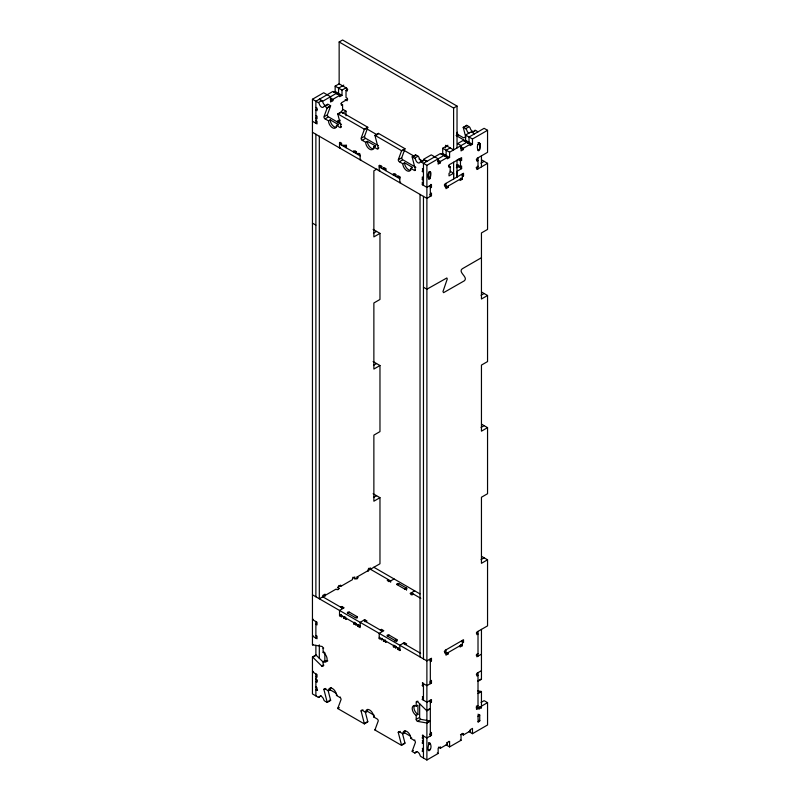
<?xml version="1.0" encoding="UTF-8"?>
<svg xmlns="http://www.w3.org/2000/svg" width="800" height="800" viewBox="0 0 800 800"><rect width="100%" height="100%" fill="white"/><g stroke="black" fill="none" stroke-linecap="round" stroke-linejoin="round"><path stroke-width="1.2" d="M430.33 172.15L428.61 173.14L428.61 178.65L430.33 177.66C432.95 166.81 425.77 172.75 428.61 178.65A1.21 0.7 -60 0 0 429.47 179.14A1.21 0.7 -60 0 0 430.33 177.65L430.33 172.15L429.18 171.49M450.17 171.27L453.6 173.25L453.6 178.98L453.6 162.24M479.73 720.85L478.16 722.22L478.01 716.17A1.21 0.7 -60 0 1 478.87 714.68A1.21 0.7 -60 0 1 479.73 715.18L479.73 720.85L478.87 720.35M326.8 105.15A3.24 1.87 60 0 0 327.12 104.64A1.62 0.93 60 0 1 328.2 104.38L330.62 105.77L327.18 107.75A1.62 0.93 60 0 1 327.14 108.1L323.91 116.88A1.62 0.93 60 0 0 325.06 118.86L328.49 120.84A5.66 3.27 60 0 0 332.5 127.78A5.66 3.27 60 0 0 336.5 125.47L338.22 124.48L330.21 119.85L328.49 120.84M324.48 116.55L327.35 114.9L330.57 106.12A1.62 0.93 60 0 0 330.62 105.77M340.51 127.12L341.08 126.79L337.86 114.29A1.62 0.94 60 0 1 337.81 113.89L341.24 111.91L367.79 127.24L364.36 129.22A1.62 0.93 60 0 1 364.31 129.57L361.09 138.34A1.62 0.93 60 0 0 362.23 140.32L365.67 142.31A5.66 3.27 60 0 0 369.67 149.24A5.66 3.27 60 0 0 373.68 146.93L375.39 145.94L367.38 141.31L365.67 142.31M361.66 138.01L364.52 136.36L367.75 127.59A1.62 0.93 60 0 0 367.79 127.24M373.68 146.93L377.11 148.91A1.62 0.93 60 0 0 378.26 148.25L375.03 135.76A1.62 0.94 60 0 1 374.98 135.35L378.42 133.37L404.97 148.7L401.54 150.68A1.62 0.93 60 0 1 401.49 151.03L398.26 159.8A1.62 0.93 60 0 0 399.41 161.79L402.84 163.77A5.66 3.27 60 0 0 406.85 170.71A5.66 3.27 60 0 0 410.85 168.39L412.57 167.4L404.56 162.78L402.84 163.77M398.84 159.47L401.7 157.82L404.92 149.05A1.62 0.93 60 0 0 404.97 148.7M365.33 712.14L367.75 721.51A1.62 0.93 60 0 1 367.79 721.91L364.36 723.9L337.81 708.57A1.62 0.93 60 0 1 337.86 708.22L341.08 699.44A1.62 0.93 60 0 0 339.94 697.46L336.5 695.48A5.66 3.27 60 0 0 332.5 688.54A5.66 3.27 60 0 0 328.49 690.85L325.06 688.87A1.62 0.93 60 0 0 323.91 689.53L327.14 702.03A1.62 0.93 60 0 1 327.18 702.43L330.62 700.45A1.62 0.93 60 0 0 330.57 700.04L328.15 690.67M402.5 733.6L404.92 742.97A1.62 0.93 60 0 1 404.97 743.38L401.54 745.36L374.98 730.03A1.62 0.93 60 0 1 375.03 729.68L378.26 720.91A1.62 0.93 60 0 0 377.11 718.92L373.68 716.94A5.66 3.27 60 0 0 369.67 710A5.66 3.27 60 0 0 365.67 712.32L362.23 710.33A1.62 0.93 60 0 0 361.09 710.99L364.31 723.49A1.62 0.93 60 0 1 364.36 723.9M438.53 747.12L440.44 748.22L440.44 746.9L438.15 748.22L438.15 753.5L426.89 760L421.05 756.62A1.62 0.93 60 0 1 419.97 755.12A3.24 1.87 60 0 0 417.81 752.11A3.24 1.87 60 0 0 415.65 752.63A1.62 0.93 60 0 1 414.57 752.89L412.16 751.49A1.62 0.93 60 0 1 412.21 751.14L415.43 742.37A1.62 0.93 60 0 0 414.29 740.39L410.85 738.4A5.66 3.27 60 0 0 406.85 731.47A5.66 3.27 60 0 0 402.84 733.78L399.41 731.8A1.62 0.93 60 0 0 398.26 732.46L401.49 744.95A1.62 0.93 60 0 1 401.54 745.36M345.16 99.63L347.16 100.79L347.16 98.15L346.02 97.49L346.02 90.44L347.16 91.1L347.16 88.46L339.15 83.83L339.15 41.98L342.59 40L457.03 106.07L457.03 147.92M323.12 662.03L316.21 655.25A1.62 0.93 60 0 0 315.88 655.01L312.45 656.99A1.62 0.93 60 0 1 312.78 657.23L321.99 666.27A1.62 0.93 60 0 0 323.13 665.61L323.13 661.65A5.66 3.27 60 0 0 327.14 659.34A5.66 3.27 60 0 0 323.13 652.4L323.13 648.43A1.62 0.93 60 0 0 321.99 646.45L312.78 644.86A1.62 0.93 60 0 1 312.45 644.72L312.45 99.25L323.7 92.75L330.55 96.72L330.55 102.01L332.84 100.69L332.84 99.37L339.71 95.4L332.86 91.43L315.88 101.23L315.88 123.25M339.71 95.4L339.71 96.72L342 95.4L335.15 91.43L335.15 86.14L339.31 83.74M343.78 85.12L338.56 88.13L338.56 93.42L337.04 94.3M333.62 92.31L335.15 91.43M318.87 102.29L321.73 100.64A1.62 0.93 60 0 1 322.81 102.14A3.24 1.87 60 0 0 326.29 105.43M336.29 93.41L322.73 101.24L319.3 99.26M342 95.4L342 90.12L346.16 87.71M346.02 90.44L347.74 89.45M317.03 109.38L315.88 110.04L317.03 110.7L317.03 108.06L315.88 107.4M312.45 99.25L318.3 102.62A1.62 0.93 60 0 1 319.21 103.69L319.7 105.01A3.24 1.87 60 0 0 323.37 107.13L323.85 106.36A1.62 0.93 60 0 1 324.77 106.36L327.63 104.71M327.14 108.1L330 106.45M347.72 99.15L341.43 102.78L341.43 105.42L342.57 104.76L342.57 110.49L341.43 111.15M316.45 117.86L315.88 118.19L317.03 118.85L317.03 116.21L315.88 115.55M316.45 120.28L315.88 120.61L317.03 121.27L317.03 123.92L312.45 121.27M325.06 118.86L327.92 117.21M338.43 113.96L340.34 112.86M342.34 113.27L346 111.15L346 115.73M337.24 121.94L340.29 120.18M338.01 122.81L339.53 121.93L337.53 120.78M340.22 147.53L339.53 147.92L339.53 142.64L340.11 142.31M341.37 142.9L339.53 143.96L360.14 155.85M364.31 129.57L367.17 127.92M346.21 144.95L343.73 146.38L343.73 145.06L346.59 146.05M362.23 140.32L365.09 138.67M375.6 135.43L378.47 133.77A1.62 0.94 60 0 1 378.42 133.37M355.74 151.26A1.21 0.7 0 0 1 355.37 151.12L353.65 152.11L353.65 150.79L356.51 151.78M356.51 153.1L355.94 153.43L355.94 152.11M359.75 153.43L357.85 154.53L357.85 153.21L360.13 154.53L360.13 159.82L360.82 159.42M377.68 148.58L378.83 147.92M339.15 41.98L453.6 108.06L457.03 106.07M401.49 151.03L404.35 149.38M379.9 170.43L379.21 170.83L379.21 165.54L379.78 165.21M381.04 165.81L379.21 166.86L399.81 178.76M376.92 169.07L373.87 170.83L373.87 236.9L379.97 233.38L379.97 299.46L373.87 302.98L373.87 369.06L379.97 365.53L379.97 431.61L373.87 435.13L373.87 501.21L379.97 497.68L379.97 563.76L357.08 576.97L357.08 578.95M379.21 165.54L382.07 166.53M382.07 167.86L381.5 168.19L381.5 166.86M385.31 168.19L383.41 169.29L383.98 167.63M383.41 167.97L386.27 168.96M399.41 161.79L402.27 160.14M414.86 170.05L415.43 169.72L412.21 157.22A1.62 0.94 60 0 1 412.16 156.81L415.59 154.83L418.01 156.23A1.62 0.93 60 0 1 419.09 157.73A3.24 1.87 60 0 0 421.24 160.74A3.24 1.87 60 0 0 423.4 160.22A1.62 0.93 60 0 1 424.48 159.96L426.89 161.36L423.44 159.38L431.27 154.87L438.15 158.82L438.15 164.11L440.44 162.79L440.44 161.47L447.3 157.5L447.3 158.82L449.59 157.5L449.59 152.22L466.76 142.31M465.74 137.08L463.33 127.71A1.62 0.94 60 0 1 463.28 127.3L466.71 125.32L469.13 126.71A1.62 0.93 60 0 1 470.04 127.77L470.53 129.1A3.24 1.87 60 0 0 474.2 131.22L474.68 130.45A1.62 0.93 60 0 1 475.6 130.45L478.01 131.84M412.78 156.89L415.64 155.24A1.62 0.94 60 0 1 415.59 154.83M463.33 127.71L466.19 126.06M456.54 132.77L457.39 132.27A5.66 3.27 60 0 0 458.07 135.23M415.15 157.88L418.01 156.23M463.28 127.3L465.69 128.69L468.55 127.04M395.42 174.17A1.21 0.7 0 0 1 395.04 174.02L393.32 175.01L393.32 173.69L396.18 174.68M441.18 154.43L442.71 153.55L442.71 148.26L447.91 145.26M464.07 141.21L465.6 140.33L465.6 135.05L471.13 131.85L474.58 133.83M396.18 176L395.61 176.33L395.61 175.01M412.16 156.81L414.57 158.21A1.62 0.93 60 0 1 415.49 159.27L415.97 160.6A3.24 1.87 60 0 0 419.65 162.72L420.13 161.95A1.62 0.93 60 0 1 421.05 161.95L423.91 160.29M472.74 132.1L475.6 130.45M399.43 176.33L397.52 177.44L398.09 175.78M465.41 136.9L463.69 137.89L456.57 133.78M450.32 147.83L446.14 150.24L446.14 155.53L444.62 156.41M457.42 143.73L463.31 140.33L470.19 144.29L470.19 145.61L472.48 144.29L472.48 139L487.55 130.3L487.55 152.33L476.87 158.49L476.87 161.14L478.01 160.48L476.3 159.49M397.52 176.11L400.38 177.11M456.11 135.49L465.41 140.86L465.98 140.53M421.05 161.95L426.89 165.32L443.87 155.52M423.46 172.15L422.32 171.49L422.89 168.52M467.51 143.2L469.05 142.31M400.67 182.23L399.81 182.72L399.81 177.44M422.32 171.49L422.89 171.16M460.75 146.77L463.33 148.25L470.19 144.29M463.33 148.25L463.33 149.57L461.04 150.9L461.04 145.61L457.6 143.63M478.01 144.62L479.73 143.63L478.01 142.64M423.46 177.66L422.32 177L422.32 179.64L422.89 179.31M478.01 150.12L479.73 149.13C482.18 138.31 475.28 144.21 478.01 150.12A1.21 0.7 -60 0 0 478.87 150.62A1.21 0.7 -60 0 0 479.73 149.13L479.73 143.46L478.87 142.97M453.6 173.25L449.02 175.89L449.02 173.25L450.17 172.59L450.17 166.86L449.02 167.52L449.02 164.88L461.61 157.61L461.61 160.26L460.47 160.92L457.89 159.43M423.46 182.72L422.32 182.06L422.32 184.7L422.89 184.37M456.33 167.71L458.18 166.64L458.18 164.88M457.03 164.66L460.47 166.64L461.61 165.98L461.61 168.63L457.03 171.27L457.03 177L457.03 160.08M430.33 188.01L431.47 187.35L431.47 184.7L426.89 187.35L422.32 184.7M480.91 163.21L484.12 161.36M430.33 193.73L431.47 193.07L431.47 195.72L426.89 198.36L312.45 132.29M478.01 166.2L476.87 166.86L476.87 169.51L487.55 163.34L487.55 229.42L481.45 232.94L481.45 299.01L487.55 295.49L487.55 361.57L481.45 365.09L481.45 431.17L487.55 427.64L487.55 493.72L481.45 497.24L481.45 563.32L487.55 559.79L487.55 625.87L476.87 632.03L476.87 634.68L478.01 634.02L476.3 633.03M462.38 176.55L463.53 175.89L463.53 173.25L444.83 184.04L444.83 186.68L445.98 186.02L444.26 185.03M445.97 187.35L462.37 177.88M448.27 186.02L448.27 187.34L445.98 188.66L445.97 183.38M462.37 173.91L462.38 179.19L460.09 180.51L460.09 179.19M373.49 233.16L376.54 231.4M481.45 257.72L462.2 268.83C457.65 272.33 468.81 277.35 464.26 280.85L443.6 292.66L442.95 291.62L447.27 278.99L446.84 277.97L426.89 289.21L423.46 287.23M481.07 295.27L484.12 293.51M373.49 365.31L376.54 363.55M481.07 427.42L484.12 425.66M373.49 497.46L376.54 495.7M338.96 585.45L340.68 586.44L352.51 579.62L352.51 578.29L354.79 576.97L354.79 579.09M313.14 619.19L312.45 619.59L317.03 622.23L317.03 624.88L315.88 624.22L316.46 623.89M340.68 607.15L341.82 606.49L344.11 607.81L339.53 610.45L339.53 615.74L341.82 617.06L341.82 615.74M394.09 578.95L389.51 581.6L387.22 580.28L388.36 579.62L388.36 581.6M339.53 615.74L341.44 614.63M349.45 612.21A1.21 0.7 0 0 0 347.74 612.21A1.21 0.7 0 0 0 347.74 613.2L349.45 612.21L357.08 616.62L357.08 617.94M398.86 583.69A1.21 0.7 0 0 0 397.14 583.69A1.21 0.7 0 0 0 397.14 584.68L398.86 583.69L406.49 588.09L406.49 590.21M344.3 616.51L343.73 618.16L346.59 619.15M313.14 635.71L312.45 636.11L317.03 638.75L317.03 636.11L315.88 635.45M343.73 618.16L345.64 617.06M355.37 617.61L357.08 616.62A1.21 0.7 0 0 1 357.08 617.61A1.21 0.7 0 0 1 355.37 617.61L347.74 613.2M404.77 589.09L406.49 588.09A1.21 0.7 0 0 1 406.49 589.09A1.21 0.7 0 0 1 404.77 589.09L397.14 584.68M312.45 644.72L313.02 644.39M312.78 644.86L313.35 644.53M354.22 622.23L353.65 623.89L356.51 624.88M353.65 623.89L355.56 622.78M356.51 623.55L355.94 625.21M365.86 621.68L367 621.02L364.71 619.7L360.14 622.34L360.14 627.63L357.85 626.31L358.42 624.66M414.69 590.85L410.11 593.49L412.4 594.81L413.54 594.15M357.85 626.31L359.75 625.21M323.13 648.43L323.7 648.1M481.07 559.57L484.12 557.81M313.35 656.9L316.21 655.25M323.13 652.4L323.99 651.9M323.13 661.65L324.85 660.66A5.66 3.27 60 0 0 327.79 660.87M380.35 630.05L381.5 629.39L383.79 630.71L379.21 633.36L379.21 638.64L382.07 639.63M313.31 671.4L312.45 671.9L317.03 674.54L317.03 677.19L315.88 676.53L316.46 676.2M321.99 666.27L323.89 665.17M379.21 638.64L379.78 638.31M382.07 638.31L381.5 639.96M389.13 635.12A1.21 0.7 0 0 0 387.41 635.12A1.21 0.7 0 0 0 387.41 636.11L389.13 635.12L396.76 639.52L396.76 641.64M383.41 639.74L383.41 641.06L385.31 639.96M317.03 680.93L315.88 681.59L317.03 682.25L317.03 679.61L315.88 678.95M383.41 641.06L386.27 642.06M316.46 686.77L315.88 687.1L317.03 687.76L317.03 690.4L317.6 690.07M316.46 689.41L315.88 689.74L317.03 690.4M393.9 645.14L393.32 646.79L396.19 647.78M393.32 646.79L395.23 645.69M396.19 646.46L395.61 648.11M405.53 644.59L406.68 643.93L404.39 642.61L399.81 645.25L399.81 650.54L400.38 650.2M323.91 689.53L325.82 688.43M398.09 647.56L397.52 649.21L399.81 650.54M316.46 695.58L315.88 695.91L315.88 673.88M397.52 649.21L398.09 648.88M328.49 690.85L330.21 689.86A5.66 3.27 60 0 1 331.05 687.51M312.45 656.99L312.45 693.93L318.3 697.3L321.16 695.65M336.5 695.48L337.36 694.98M327.71 701.7L330.57 700.04M339.94 697.46L340.51 697.13M337.86 708.22L339 707.56M337.81 708.57L338.95 707.91M430.33 661.55L431.47 660.89L431.47 658.24L426.89 660.89L312.45 594.81M462.38 643.04L463.53 642.38L463.53 639.74L444.83 650.53L444.83 653.17L445.98 652.51L444.26 651.52M445.97 653.84L462.37 644.37M448.27 652.51L448.27 653.83L445.98 655.16L445.97 649.87M462.37 640.4L462.38 645.69L460.09 647.01L460.09 645.68M361.09 710.99L363 709.89M365.67 712.32L367.38 711.32A5.66 3.27 60 0 1 367.87 709.4M423.46 686.33L422.32 685.67L422.89 682.69M422.32 685.67L422.89 685.33M430.33 681.04L431.47 680.38L431.47 683.02L426.89 685.67L422.32 683.02M478.01 653.51L476.87 654.17L476.87 656.81L481.45 654.17M373.68 716.94L374.54 716.45M364.88 723.16L367.75 721.51M430.33 702.84L431.47 702.18L431.47 699.54L426.89 702.18L422.32 699.54L422.89 696.57M416.79 701.84L417.93 701.18M422.32 699.54L422.89 699.21M375.03 729.68L375.6 729.35M374.98 730.03L375.56 729.7M416.21 715.39A5.66 3.27 60 0 1 412.21 708.45A5.66 3.27 60 0 1 416.21 706.14L417.93 705.15L417.93 714.4L416.21 715.39L416.21 719.35A1.62 0.93 60 0 0 417.36 721.34L426.57 722.93A1.62 0.93 60 0 1 426.89 723.06L430.33 721.08A1.62 0.93 60 0 0 430 720.95L420.79 719.35L417.93 721.01M481.45 670.69L476.87 673.33L476.87 675.97L478.01 675.31L476.3 674.32M427.14 710.22L430 708.57A1.62 0.93 60 0 0 430.33 708.81L426.89 710.8A1.62 0.93 60 0 1 426.57 710.55L417.36 701.51A1.62 0.93 60 0 0 416.21 702.17L416.21 706.14M477.69 681.04L480.55 679.39M478.01 681.28L481.45 679.3L481.45 629.39M416.21 719.35L419.07 717.7M398.26 732.46L400.17 731.36M402.84 733.78L404.56 732.79A5.66 3.27 60 0 1 405.04 730.87M426.57 722.93L429.43 721.28M478.26 693.09L481.12 691.44A1.62 0.93 60 0 1 481.45 691.57L481.45 707.8L478.59 708.79M478.01 693.55L481.45 691.57M410.85 738.4L411.71 737.91M402.06 744.62L404.92 742.97M423.46 738.64L422.32 737.97L422.89 735M414.29 740.39L414.86 740.06M481.07 702.42L484.12 700.66L487.55 702.64L487.55 724.98L472.48 733.68L469.05 731.7M422.32 737.97L422.89 737.64M430.33 733.35L431.47 732.69L431.47 735.33L426.89 737.97L422.32 735.33M476.3 706.15L478.01 705.82M481.45 706.16L487.55 702.64M423.46 743.7L422.32 743.04L422.89 740.07M476.3 708.79L476.87 709.12L481.45 706.48M422.32 743.04L422.89 742.71M412.21 751.14L413.35 750.48M428.61 744.69L430.33 743.7C433.17 749.6 425.99 755.54 428.61 744.69A1.21 0.7 -60 0 1 429.47 743.21A1.21 0.7 -60 0 1 430.33 743.7L428.5 742.64M478.01 716.17L479.73 715.18L478.01 714.19M414.57 752.89L416.86 751.56M423.46 751.85L422.32 751.19L422.89 748.22M422.32 751.19L422.89 750.86M428.61 750.2L430.33 749.21M478.01 721.68L479.73 720.69M446.73 742.6L449.59 741.61L449.59 746.9L446.16 744.91M460.47 734.67L463.33 733.68L463.33 735L461.61 734.01M440.44 748.22L447.3 744.25L447.3 742.93M463.33 735L470.19 731.04L470.19 729.72L472.48 728.39L472.48 733.68M449.59 746.9L461.04 740.29L461.04 735M477.67 690.84L481.12 691.44M487.55 130.3L484.12 128.32L469.03 137.03L469.03 142.32M465.6 135.05L472.48 139M465.6 140.33L472.48 144.29M481.54 159.87L487.55 163.34M460.75 148.09L463.33 149.57M335.15 86.14L342 90.12M442.71 148.26L449.59 152.22M476.08 167.73L478.01 168.85L478.01 157.83M459.03 158.77L461.61 160.26M442.71 153.55L449.59 157.5M447.3 157.5L440.42 153.55L423.46 163.34L423.46 185.36M456.44 165.66L461.61 168.63M340.85 103.77L342.57 104.76M448.45 165.87L450.17 166.86M330.27 97.88L332.84 99.37M437.86 159.98L440.44 161.47M461.81 174.9L463.53 175.89M330.27 99.2L332.84 100.69M437.86 161.3L440.44 162.79M342.57 109.17L346 111.15M460.66 178.2L462.38 179.19M319.32 99.25L321.73 100.64M367.22 129.11L376.94 134.72M403.93 150.3L414.73 156.54M419.05 159.03L422.29 160.9M324.77 106.36L327.18 107.75M337.81 113.89L364.36 129.22M374.98 135.35L401.54 150.68M429.47 171.49L430.33 171.99M422.32 168.85L423.46 169.51M341.51 124.39L328.49 116.88A1.62 0.93 60 0 1 327.35 114.9M378.42 145.7L365.67 138.34A1.62 0.93 60 0 1 364.52 136.36M415.86 167.32L402.84 159.8A1.62 0.93 60 0 1 401.7 157.82M446.55 186.35L448.27 187.34M336.5 125.47L339.94 127.45A1.62 0.93 60 0 0 341.08 126.79M410.85 168.39L414.29 170.38A1.62 0.93 60 0 0 415.43 169.72M430.9 184.37L431.47 184.7M422.32 179.64L423.46 180.3M429.57 186.25L431.47 187.35M339.53 142.64L341.82 143.96L341.82 145.28M429.76 194.73L431.47 195.72M373.11 229.42L379.97 233.38M481.54 292.02L487.55 295.49M312.45 223.14L315.88 225.12M373.11 361.57L379.97 365.53M481.54 424.17L487.55 427.64M373.11 493.72L379.97 497.68M481.54 556.32L487.55 559.79M373.77 567.23L419.99 593.91M368.72 568.27L390.65 580.94L390.65 582.26M420.79 598.34L411.25 592.83L411.25 594.94M357.08 576.97L358.23 577.63L355.94 578.95L352.93 577.22M461.81 641.39L463.53 642.38M460.66 644.69L462.38 645.69M476.18 655.09L478.01 656.15L478.01 631.37M337.53 587.27L339.53 588.43L337.25 589.75L336.1 589.09L319.32 598.78L319.32 136.25M446.55 652.84L448.27 653.83M322.65 596.74L342.97 608.47M363.57 620.36L382.64 631.37M403.24 643.27L420.65 653.32M429.57 659.79L431.47 660.89M387.41 636.11L395.04 640.51A1.21 0.7 0 0 0 396.76 640.51A1.21 0.7 0 0 0 396.76 639.52L395.04 640.51L395.04 641.31M339.53 614.41L360.14 626.31M379.21 637.32L399.81 649.21M479.54 706.7L481.45 707.8M478.59 707.47L479.16 709.12M476.18 707.4L478.01 708.46L478.01 672.67M429.76 682.03L431.47 683.02M422.32 696.9L423.46 697.56M429.76 701.19L431.47 702.18M469.62 730.71L470.19 731.04M462.75 733.35L463.33 733.68M460.35 739.89L461.04 740.29M449.02 741.28L449.59 741.61M430.9 732.36L431.47 732.69M446.73 743.92L447.3 744.25M429.57 734.23L431.47 735.33M422.32 740.4L423.46 741.06M330.21 689.86L336.08 693.25M367.38 711.32L374.33 715.33M404.56 732.79L410.43 736.18M437.29 753.01L438.15 753.5M422.32 748.55L423.46 749.21M330.01 700.1L330.62 700.45M327.18 702.43L324.77 701.04A1.62 0.93 60 0 1 323.69 699.54A3.24 1.87 60 0 0 321.53 696.53A3.24 1.87 60 0 0 319.38 697.04A1.62 0.93 60 0 1 318.3 697.3M429.47 177.16L430.33 177.66M481.45 155.85L481.45 166.86M476.87 706.48L476.87 709.12M460.47 160.92L460.47 166.64M453.6 108.06L453.6 149.9L445.59 145.28L445.59 147.92M430.33 185.36L430.33 196.38M430.33 658.9L430.33 683.68M430.33 700.2L430.33 735.99M426.89 165.32L426.89 721.61M426.89 723.06L426.89 760M423.46 196.38L423.46 658.9M423.46 683.68L423.46 700.2M423.46 735.99L423.46 758.02M420.03 194.39L420.03 656.92M419.65 703.87L419.65 717.37A1.62 0.93 60 0 0 420.79 719.35M404.39 642.61L404.39 644.59M385.69 169.29L385.69 170.61M385.69 641.06L385.69 642.39M381.5 629.39L381.5 631.37M370.44 569.26L370.44 567.94L368.15 569.26L368.15 571.38M364.71 619.7L364.71 621.68M346.02 146.38L346.02 147.7M346.02 618.16L346.02 619.48M341.82 606.49L341.82 608.47M340.68 586.44L340.68 585.12L338.39 586.44L338.39 589.61M325.04 596.27L325.04 594.15L322.75 595.47L322.75 596.79M324.85 652.64L324.85 660.66M319.32 644.85L319.32 658.28M315.88 134.27L315.88 596.79M315.88 621.57L315.88 638.09M315.88 645.31L315.88 655.07M417.93 714.4A5.66 3.27 60 0 1 414.41 709.94A5.66 3.27 60 0 1 414.58 705.31M341.29 112.31A1.62 0.94 60 0 1 341.24 111.91M336.4 127.3A5.66 3.27 60 0 1 332.31 125.13A5.66 3.27 60 0 1 330.21 119.85M338.22 124.48A5.66 3.27 60 0 1 338.16 125.21M410.76 170.23A5.66 3.27 60 0 1 406.66 168.06A5.66 3.27 60 0 1 404.56 162.78M374.1 148.6A5.66 3.27 60 0 1 369.78 146.93A5.66 3.27 60 0 1 367.38 141.32M375.39 145.94A5.66 3.27 60 0 1 375.34 146.67M481.45 679.3A1.62 0.93 60 0 1 481.12 679.06M471.25 132.43A1.62 0.93 60 0 1 472.17 132.43M468.93 133.21A3.24 1.87 60 0 1 466.77 130.2A1.62 0.93 60 0 0 465.69 128.7M466.76 125.72A1.62 0.94 60 0 1 466.71 125.32M466.03 141.01A1.62 0.93 60 0 1 465.41 140.86"/></g></svg>
